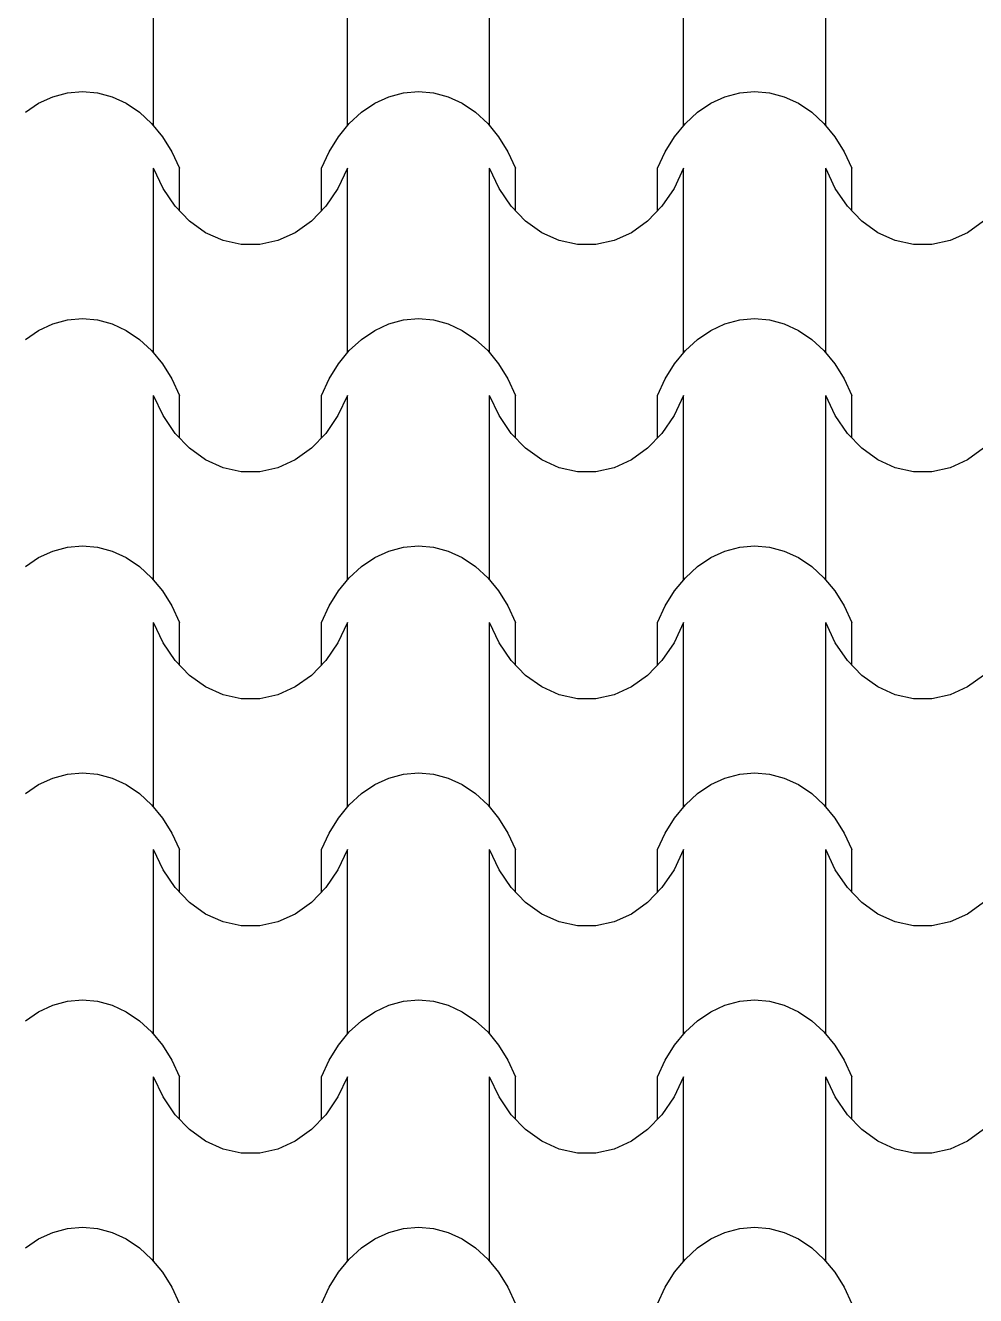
# Model space of a CAD drawing. Header units: millimetres. Extents: x 42452 to 2852333, y -419346 to 834876.
# Drawn here: x 2622489 to 2624399, y 668997 to 671549 of the extents above; entities that cross this region are included whole.
import ezdxf

# ---------------------------------------------------------------- set-up
doc = ezdxf.new("R2010")
doc.units = ezdxf.units.MM
doc.layers.add('memar', color=7, linetype='Continuous', lineweight=25)

msp = doc.modelspace()

# ---------------------------------------------------------------- linework, layer by layer
at = {"layer": 'memar', "color": 7, "linetype": 'Continuous', "lineweight": 25}
for p, q in [((2622746.43306, 671533.2711), (2622746.43306, 671718.34478)), ((2623136.46751, 671533.2711), (2623136.46751, 671718.34478)), ((2623421.99255, 671533.2711), (2623421.99255, 671718.34478)), ((2623812.02701, 671533.2711), (2623812.02701, 671718.34478)), ((2624097.55205, 671533.2711), (2624097.55205, 671718.34478)), ((2622746.43306, 671348.19741), (2622746.43306, 671533.2711)), ((2623136.46751, 671348.19741), (2623136.46751, 671533.2711)), ((2623421.99255, 671348.19741), (2623421.99255, 671533.2711)), ((2623812.02701, 671348.19741), (2623812.02701, 671533.2711)), ((2624097.55205, 671348.19741), (2624097.55205, 671533.2711)), ((2622515.67933, 671392.59247), (2622544.0554, 671405.68679)), ((2622544.0554, 671405.68679), (2622573.57446, 671413.64517)), ((2622573.57446, 671413.64517), (2622603.67054, 671416.31502)), ((2622603.67054, 671416.31502), (2622633.76662, 671413.64517)), ((2622633.76662, 671413.64517), (2622663.28568, 671405.68679)), ((2622663.28568, 671405.68679), (2622691.66174, 671392.59247)), ((2623191.23883, 671392.59247), (2623219.61489, 671405.68679)), ((2623219.61489, 671405.68679), (2623249.13395, 671413.64517)), ((2623249.13395, 671413.64517), (2623279.23003, 671416.31502)), ((2623279.23003, 671416.31502), (2623309.32612, 671413.64517)), ((2623309.32612, 671413.64517), (2623338.84517, 671405.68679)), ((2623338.84517, 671405.68679), (2623367.22124, 671392.59247)), ((2623866.79832, 671392.59247), (2623895.17439, 671405.68679)), ((2623895.17439, 671405.68679), (2623924.69344, 671413.64517)), ((2623924.69344, 671413.64517), (2623954.78953, 671416.31502)), ((2623954.78953, 671416.31502), (2623984.88561, 671413.64517)), ((2623984.88561, 671413.64517), (2624014.40467, 671405.68679)), ((2624014.40467, 671405.68679), (2624042.78073, 671392.59247)), ((2622488.99031, 671374.61328), (2622515.67933, 671392.59247)), ((2622691.66174, 671392.59247), (2622718.35077, 671374.61328)), ((2623164.5498, 671374.61328), (2623191.23883, 671392.59247)), ((2623367.22124, 671392.59247), (2623393.91026, 671374.61328)), ((2623840.1093, 671374.61328), (2623866.79832, 671392.59247)), ((2624042.78073, 671392.59247), (2624069.46976, 671374.61328)), ((2622718.35077, 671374.61328), (2622742.84105, 671352.09391)), ((2622742.84105, 671352.09391), (2622764.66304, 671325.46613)), ((2623118.23753, 671325.46613), (2623140.05952, 671352.09391)), ((2623140.05952, 671352.09391), (2623164.5498, 671374.61328)), ((2623393.91026, 671374.61328), (2623418.40055, 671352.09391)), ((2623418.40055, 671352.09391), (2623440.22253, 671325.46613)), ((2623793.79703, 671325.46613), (2623815.61902, 671352.09391)), ((2623815.61902, 671352.09391), (2623840.1093, 671374.61328)), ((2624069.46976, 671374.61328), (2624093.96004, 671352.09391)), ((2624093.96004, 671352.09391), (2624115.78203, 671325.46613)), ((2622764.66304, 671325.46613), (2622783.39835, 671295.24047)), ((2623099.50222, 671295.24047), (2623118.23753, 671325.46613)), ((2623440.22253, 671325.46613), (2623458.95784, 671295.24047)), ((2623775.06172, 671295.24047), (2623793.79703, 671325.46613)), ((2624115.78203, 671325.46613), (2624134.51734, 671295.24047)), ((2622783.39835, 671295.24047), (2622798.68777, 671261.99644)), ((2623084.21281, 671261.99644), (2623099.50222, 671295.24047)), ((2623458.95784, 671295.24047), (2623474.24726, 671261.99644)), ((2623759.7723, 671261.99644), (2623775.06172, 671295.24047)), ((2624134.51734, 671295.24047), (2624149.80676, 671261.99644)), ((2622746.43306, 671076.92276), (2622746.43306, 671261.99644)), ((2622765.75222, 671221.48724), (2622746.43306, 671261.99644)), ((2622798.68777, 671176.91245), (2622798.68777, 671261.99644)), ((2623084.21281, 671176.91245), (2623084.21281, 671261.99644)), ((2623136.46751, 671261.99644), (2623117.14835, 671221.48724)), ((2623136.46751, 671076.92276), (2623136.46751, 671261.99644)), ((2623421.99255, 671076.92276), (2623421.99255, 671261.99644)), ((2623441.31172, 671221.48724), (2623421.99255, 671261.99644)), ((2623474.24726, 671176.91245), (2623474.24726, 671261.99644)), ((2623759.7723, 671176.91245), (2623759.7723, 671261.99644)), ((2623812.02701, 671261.99644), (2623792.70784, 671221.48724)), ((2623812.02701, 671076.92276), (2623812.02701, 671261.99644)), ((2624097.55205, 671076.92276), (2624097.55205, 671261.99644)), ((2624116.87121, 671221.48724), (2624097.55205, 671261.99644)), ((2624149.80676, 671176.91245), (2624149.80676, 671261.99644)), ((2622790.16996, 671185.75731), (2622765.75222, 671221.48724)), ((2623117.14835, 671221.48724), (2623092.73062, 671185.75731)), ((2623465.72945, 671185.75731), (2623441.31172, 671221.48724)), ((2623792.70784, 671221.48724), (2623768.29011, 671185.75731)), ((2624141.28895, 671185.75731), (2624116.87121, 671221.48724)), ((2622818.97769, 671155.84348), (2622790.16996, 671185.75731)), ((2623092.73062, 671185.75731), (2623063.92289, 671155.84348)), ((2623494.53718, 671155.84348), (2623465.72945, 671185.75731)), ((2623768.29011, 671185.75731), (2623739.48238, 671155.84348)), ((2624170.09667, 671155.84348), (2624141.28895, 671185.75731)), ((2622851.33944, 671132.61384), (2622818.97769, 671155.84348)), ((2623063.92289, 671155.84348), (2623031.56113, 671132.61384)), ((2623526.89893, 671132.61384), (2623494.53718, 671155.84348)), ((2623739.48238, 671155.84348), (2623707.12063, 671132.61384)), ((2624202.45843, 671132.61384), (2624170.09667, 671155.84348)), ((2624415.04187, 671155.84348), (2624382.68012, 671132.61384)), ((2622886.31611, 671116.74246), (2622851.33944, 671132.61384)), ((2623031.56113, 671132.61384), (2622996.58446, 671116.74246)), ((2623561.87561, 671116.74246), (2623526.89893, 671132.61384)), ((2623707.12063, 671132.61384), (2623672.14395, 671116.74246)), ((2624237.4351, 671116.74246), (2624202.45843, 671132.61384)), ((2624382.68012, 671132.61384), (2624347.70345, 671116.74246)), ((2622922.89272, 671108.68994), (2622886.31611, 671116.74246)), ((2622941.45029, 671108.68994), (2622922.89272, 671108.68994)), ((2622960.00785, 671108.68994), (2622941.45029, 671108.68994)), ((2622996.58446, 671116.74246), (2622960.00785, 671108.68994)), ((2623598.45222, 671108.68994), (2623561.87561, 671116.74246)), ((2623617.00978, 671108.68994), (2623598.45222, 671108.68994)), ((2623635.56735, 671108.68994), (2623617.00978, 671108.68994)), ((2623672.14395, 671116.74246), (2623635.56735, 671108.68994)), ((2624274.01171, 671108.68994), (2624237.4351, 671116.74246)), ((2624292.56927, 671108.68994), (2624274.01171, 671108.68994)), ((2624311.12684, 671108.68994), (2624292.56927, 671108.68994)), ((2624347.70345, 671116.74246), (2624311.12684, 671108.68994)), ((2622746.43306, 670891.84907), (2622746.43306, 671076.92276)), ((2623136.46751, 670891.84907), (2623136.46751, 671076.92276)), ((2623421.99255, 670891.84907), (2623421.99255, 671076.92276)), ((2623812.02701, 670891.84907), (2623812.02701, 671076.92276)), ((2624097.55205, 670891.84907), (2624097.55205, 671076.92276)), ((2622515.67933, 670936.24414), (2622544.0554, 670949.33845)), ((2622544.0554, 670949.33845), (2622573.57446, 670957.29683)), ((2622573.57446, 670957.29683), (2622603.67054, 670959.96669)), ((2622603.67054, 670959.96669), (2622633.76662, 670957.29683)), ((2622633.76662, 670957.29683), (2622663.28568, 670949.33845)), ((2622663.28568, 670949.33845), (2622691.66174, 670936.24414)), ((2623191.23883, 670936.24414), (2623219.61489, 670949.33845)), ((2623219.61489, 670949.33845), (2623249.13395, 670957.29683)), ((2623249.13395, 670957.29683), (2623279.23003, 670959.96669)), ((2623279.23003, 670959.96669), (2623309.32612, 670957.29683)), ((2623309.32612, 670957.29683), (2623338.84517, 670949.33845)), ((2623338.84517, 670949.33845), (2623367.22124, 670936.24414)), ((2623866.79832, 670936.24414), (2623895.17439, 670949.33845)), ((2623895.17439, 670949.33845), (2623924.69344, 670957.29683)), ((2623924.69344, 670957.29683), (2623954.78953, 670959.96669)), ((2623954.78953, 670959.96669), (2623984.88561, 670957.29683)), ((2623984.88561, 670957.29683), (2624014.40467, 670949.33845)), ((2624014.40467, 670949.33845), (2624042.78073, 670936.24414)), ((2622488.99031, 670918.26494), (2622515.67933, 670936.24414)), ((2622691.66174, 670936.24414), (2622718.35077, 670918.26494)), ((2622718.35077, 670918.26494), (2622742.84105, 670895.74557)), ((2623140.05952, 670895.74557), (2623164.5498, 670918.26494)), ((2623164.5498, 670918.26494), (2623191.23883, 670936.24414)), ((2623367.22124, 670936.24414), (2623393.91026, 670918.26494)), ((2623393.91026, 670918.26494), (2623418.40055, 670895.74557)), ((2623815.61902, 670895.74557), (2623840.1093, 670918.26494)), ((2623840.1093, 670918.26494), (2623866.79832, 670936.24414)), ((2624042.78073, 670936.24414), (2624069.46976, 670918.26494)), ((2624069.46976, 670918.26494), (2624093.96004, 670895.74557)), ((2622742.84105, 670895.74557), (2622764.66304, 670869.11779)), ((2623118.23753, 670869.11779), (2623140.05952, 670895.74557)), ((2623418.40055, 670895.74557), (2623440.22253, 670869.11779)), ((2623793.79703, 670869.11779), (2623815.61902, 670895.74557)), ((2624093.96004, 670895.74557), (2624115.78203, 670869.11779)), ((2622764.66304, 670869.11779), (2622783.39835, 670838.89214)), ((2623099.50222, 670838.89214), (2623118.23753, 670869.11779)), ((2623440.22253, 670869.11779), (2623458.95784, 670838.89214)), ((2623775.06172, 670838.89214), (2623793.79703, 670869.11779)), ((2624115.78203, 670869.11779), (2624134.51734, 670838.89214)), ((2622783.39835, 670838.89214), (2622798.68777, 670805.64811)), ((2623084.21281, 670805.64811), (2623099.50222, 670838.89214)), ((2623458.95784, 670838.89214), (2623474.24726, 670805.64811)), ((2623759.7723, 670805.64811), (2623775.06172, 670838.89214)), ((2624134.51734, 670838.89214), (2624149.80676, 670805.64811)), ((2622746.43306, 670620.57442), (2622746.43306, 670805.64811)), ((2622765.75222, 670765.13891), (2622746.43306, 670805.64811)), ((2622798.68777, 670720.56411), (2622798.68777, 670805.64811)), ((2623084.21281, 670720.56411), (2623084.21281, 670805.64811)), ((2623136.46751, 670805.64811), (2623117.14835, 670765.13891)), ((2623136.46751, 670620.57442), (2623136.46751, 670805.64811)), ((2623421.99255, 670620.57442), (2623421.99255, 670805.64811)), ((2623441.31172, 670765.13891), (2623421.99255, 670805.64811)), ((2623474.24726, 670720.56411), (2623474.24726, 670805.64811)), ((2623759.7723, 670720.56411), (2623759.7723, 670805.64811)), ((2623812.02701, 670805.64811), (2623792.70784, 670765.13891)), ((2623812.02701, 670620.57442), (2623812.02701, 670805.64811)), ((2624097.55205, 670620.57442), (2624097.55205, 670805.64811)), ((2624116.87121, 670765.13891), (2624097.55205, 670805.64811)), ((2624149.80676, 670720.56411), (2624149.80676, 670805.64811)), ((2622790.16996, 670729.40897), (2622765.75222, 670765.13891)), ((2623117.14835, 670765.13891), (2623092.73062, 670729.40897)), ((2623465.72945, 670729.40897), (2623441.31172, 670765.13891)), ((2623792.70784, 670765.13891), (2623768.29011, 670729.40897)), ((2624141.28895, 670729.40897), (2624116.87121, 670765.13891)), ((2622818.97769, 670699.49515), (2622790.16996, 670729.40897)), ((2623092.73062, 670729.40897), (2623063.92289, 670699.49515)), ((2623494.53718, 670699.49515), (2623465.72945, 670729.40897)), ((2623768.29011, 670729.40897), (2623739.48238, 670699.49515)), ((2624170.09667, 670699.49515), (2624141.28895, 670729.40897)), ((2622851.33944, 670676.2655), (2622818.97769, 670699.49515)), ((2623063.92289, 670699.49515), (2623031.56113, 670676.2655)), ((2623526.89893, 670676.2655), (2623494.53718, 670699.49515)), ((2623739.48238, 670699.49515), (2623707.12063, 670676.2655)), ((2624202.45843, 670676.2655), (2624170.09667, 670699.49515)), ((2624415.04187, 670699.49515), (2624382.68012, 670676.2655)), ((2622886.31611, 670660.39413), (2622851.33944, 670676.2655)), ((2623031.56113, 670676.2655), (2622996.58446, 670660.39413)), ((2623561.87561, 670660.39413), (2623526.89893, 670676.2655)), ((2623707.12063, 670676.2655), (2623672.14395, 670660.39413)), ((2624237.4351, 670660.39413), (2624202.45843, 670676.2655)), ((2624382.68012, 670676.2655), (2624347.70345, 670660.39413)), ((2622922.89272, 670652.3416), (2622886.31611, 670660.39413)), ((2622941.45029, 670652.3416), (2622922.89272, 670652.3416)), ((2622960.00785, 670652.3416), (2622941.45029, 670652.3416)), ((2622996.58446, 670660.39413), (2622960.00785, 670652.3416)), ((2623598.45222, 670652.3416), (2623561.87561, 670660.39413)), ((2623617.00978, 670652.3416), (2623598.45222, 670652.3416)), ((2623635.56735, 670652.3416), (2623617.00978, 670652.3416)), ((2623672.14395, 670660.39413), (2623635.56735, 670652.3416)), ((2624274.01171, 670652.3416), (2624237.4351, 670660.39413)), ((2624292.56927, 670652.3416), (2624274.01171, 670652.3416)), ((2624311.12684, 670652.3416), (2624292.56927, 670652.3416)), ((2624347.70345, 670660.39413), (2624311.12684, 670652.3416)), ((2622746.43306, 670435.50073), (2622746.43306, 670620.57442)), ((2623136.46751, 670435.50073), (2623136.46751, 670620.57442)), ((2623421.99255, 670435.50073), (2623421.99255, 670620.57442)), ((2623812.02701, 670435.50073), (2623812.02701, 670620.57442)), ((2624097.55205, 670435.50073), (2624097.55205, 670620.57442)), ((2622515.67933, 670479.8958), (2622544.0554, 670492.99012)), ((2622544.0554, 670492.99012), (2622573.57446, 670500.94849)), ((2622573.57446, 670500.94849), (2622603.67054, 670503.61835)), ((2622603.67054, 670503.61835), (2622633.76662, 670500.94849)), ((2622633.76662, 670500.94849), (2622663.28568, 670492.99012)), ((2622663.28568, 670492.99012), (2622691.66174, 670479.8958)), ((2623191.23883, 670479.8958), (2623219.61489, 670492.99012)), ((2623219.61489, 670492.99012), (2623249.13395, 670500.94849)), ((2623249.13395, 670500.94849), (2623279.23003, 670503.61835)), ((2623279.23003, 670503.61835), (2623309.32612, 670500.94849)), ((2623309.32612, 670500.94849), (2623338.84517, 670492.99012)), ((2623338.84517, 670492.99012), (2623367.22124, 670479.8958)), ((2623866.79832, 670479.8958), (2623895.17439, 670492.99012)), ((2623895.17439, 670492.99012), (2623924.69344, 670500.94849)), ((2623924.69344, 670500.94849), (2623954.78953, 670503.61835)), ((2623954.78953, 670503.61835), (2623984.88561, 670500.94849)), ((2623984.88561, 670500.94849), (2624014.40467, 670492.99012)), ((2624014.40467, 670492.99012), (2624042.78073, 670479.8958)), ((2622488.99031, 670461.9166), (2622515.67933, 670479.8958)), ((2622691.66174, 670479.8958), (2622718.35077, 670461.9166)), ((2622718.35077, 670461.9166), (2622742.84105, 670439.39724)), ((2623140.05952, 670439.39724), (2623164.5498, 670461.9166)), ((2623164.5498, 670461.9166), (2623191.23883, 670479.8958)), ((2623367.22124, 670479.8958), (2623393.91026, 670461.9166)), ((2623393.91026, 670461.9166), (2623418.40055, 670439.39724)), ((2623815.61902, 670439.39724), (2623840.1093, 670461.9166)), ((2623840.1093, 670461.9166), (2623866.79832, 670479.8958)), ((2624042.78073, 670479.8958), (2624069.46976, 670461.9166)), ((2624069.46976, 670461.9166), (2624093.96004, 670439.39724)), ((2622742.84105, 670439.39724), (2622764.66304, 670412.76946)), ((2623118.23753, 670412.76946), (2623140.05952, 670439.39724)), ((2623418.40055, 670439.39724), (2623440.22253, 670412.76946)), ((2623793.79703, 670412.76946), (2623815.61902, 670439.39724)), ((2624093.96004, 670439.39724), (2624115.78203, 670412.76946)), ((2622764.66304, 670412.76946), (2622783.39835, 670382.5438)), ((2623099.50222, 670382.5438), (2623118.23753, 670412.76946)), ((2623440.22253, 670412.76946), (2623458.95784, 670382.5438)), ((2623775.06172, 670382.5438), (2623793.79703, 670412.76946)), ((2624115.78203, 670412.76946), (2624134.51734, 670382.5438)), ((2622783.39835, 670382.5438), (2622798.68777, 670349.29977)), ((2623084.21281, 670349.29977), (2623099.50222, 670382.5438)), ((2623458.95784, 670382.5438), (2623474.24726, 670349.29977)), ((2623759.7723, 670349.29977), (2623775.06172, 670382.5438)), ((2624134.51734, 670382.5438), (2624149.80676, 670349.29977)), ((2622746.43306, 670164.22608), (2622746.43306, 670349.29977)), ((2622765.75222, 670308.79057), (2622746.43306, 670349.29977)), ((2622798.68777, 670264.21578), (2622798.68777, 670349.29977)), ((2623084.21281, 670264.21578), (2623084.21281, 670349.29977)), ((2623136.46751, 670349.29977), (2623117.14835, 670308.79057)), ((2623136.46751, 670164.22608), (2623136.46751, 670349.29977)), ((2623421.99255, 670164.22608), (2623421.99255, 670349.29977)), ((2623441.31172, 670308.79057), (2623421.99255, 670349.29977)), ((2623474.24726, 670264.21578), (2623474.24726, 670349.29977)), ((2623759.7723, 670264.21578), (2623759.7723, 670349.29977)), ((2623812.02701, 670349.29977), (2623792.70784, 670308.79057)), ((2623812.02701, 670164.22608), (2623812.02701, 670349.29977)), ((2624097.55205, 670164.22608), (2624097.55205, 670349.29977)), ((2624116.87121, 670308.79057), (2624097.55205, 670349.29977)), ((2624149.80676, 670264.21578), (2624149.80676, 670349.29977)), ((2622790.16996, 670273.06063), (2622765.75222, 670308.79057)), ((2623117.14835, 670308.79057), (2623092.73062, 670273.06063)), ((2623465.72945, 670273.06063), (2623441.31172, 670308.79057)), ((2623792.70784, 670308.79057), (2623768.29011, 670273.06063)), ((2624141.28895, 670273.06063), (2624116.87121, 670308.79057)), ((2622818.97769, 670243.14681), (2622790.16996, 670273.06063)), ((2623092.73062, 670273.06063), (2623063.92289, 670243.14681)), ((2623494.53718, 670243.14681), (2623465.72945, 670273.06063)), ((2623768.29011, 670273.06063), (2623739.48238, 670243.14681)), ((2624170.09667, 670243.14681), (2624141.28895, 670273.06063)), ((2622851.33944, 670219.91716), (2622818.97769, 670243.14681)), ((2623063.92289, 670243.14681), (2623031.56113, 670219.91716)), ((2623526.89893, 670219.91716), (2623494.53718, 670243.14681)), ((2623739.48238, 670243.14681), (2623707.12063, 670219.91716)), ((2624202.45843, 670219.91716), (2624170.09667, 670243.14681)), ((2624415.04187, 670243.14681), (2624382.68012, 670219.91716)), ((2622886.31611, 670204.04579), (2622851.33944, 670219.91716)), ((2622922.89272, 670195.99327), (2622886.31611, 670204.04579)), ((2622996.58446, 670204.04579), (2622960.00785, 670195.99327)), ((2623031.56113, 670219.91716), (2622996.58446, 670204.04579)), ((2623561.87561, 670204.04579), (2623526.89893, 670219.91716)), ((2623598.45222, 670195.99327), (2623561.87561, 670204.04579)), ((2623672.14395, 670204.04579), (2623635.56735, 670195.99327)), ((2623707.12063, 670219.91716), (2623672.14395, 670204.04579)), ((2624237.4351, 670204.04579), (2624202.45843, 670219.91716)), ((2624274.01171, 670195.99327), (2624237.4351, 670204.04579)), ((2624347.70345, 670204.04579), (2624311.12684, 670195.99327)), ((2624382.68012, 670219.91716), (2624347.70345, 670204.04579)), ((2622941.45029, 670195.99327), (2622922.89272, 670195.99327)), ((2622960.00785, 670195.99327), (2622941.45029, 670195.99327)), ((2623617.00978, 670195.99327), (2623598.45222, 670195.99327)), ((2623635.56735, 670195.99327), (2623617.00978, 670195.99327)), ((2624292.56927, 670195.99327), (2624274.01171, 670195.99327)), ((2624311.12684, 670195.99327), (2624292.56927, 670195.99327)), ((2622746.43306, 669979.1524), (2622746.43306, 670164.22608)), ((2623136.46751, 669979.1524), (2623136.46751, 670164.22608)), ((2623421.99255, 669979.1524), (2623421.99255, 670164.22608)), ((2623812.02701, 669979.1524), (2623812.02701, 670164.22608)), ((2624097.55205, 669979.1524), (2624097.55205, 670164.22608)), ((2622515.67933, 670023.54746), (2622544.0554, 670036.64178)), ((2622544.0554, 670036.64178), (2622573.57446, 670044.60016)), ((2622573.57446, 670044.60016), (2622603.67054, 670047.27001)), ((2622603.67054, 670047.27001), (2622633.76662, 670044.60016)), ((2622633.76662, 670044.60016), (2622663.28568, 670036.64178)), ((2622663.28568, 670036.64178), (2622691.66174, 670023.54746)), ((2623191.23883, 670023.54746), (2623219.61489, 670036.64178)), ((2623219.61489, 670036.64178), (2623249.13395, 670044.60016)), ((2623249.13395, 670044.60016), (2623279.23003, 670047.27001)), ((2623279.23003, 670047.27001), (2623309.32612, 670044.60016)), ((2623309.32612, 670044.60016), (2623338.84517, 670036.64178)), ((2623338.84517, 670036.64178), (2623367.22124, 670023.54746)), ((2623866.79832, 670023.54746), (2623895.17439, 670036.64178)), ((2623895.17439, 670036.64178), (2623924.69344, 670044.60016)), ((2623924.69344, 670044.60016), (2623954.78953, 670047.27001)), ((2623954.78953, 670047.27001), (2623984.88561, 670044.60016)), ((2623984.88561, 670044.60016), (2624014.40467, 670036.64178)), ((2624014.40467, 670036.64178), (2624042.78073, 670023.54746)), ((2622488.99031, 670005.56827), (2622515.67933, 670023.54746)), ((2622691.66174, 670023.54746), (2622718.35077, 670005.56827)), ((2622718.35077, 670005.56827), (2622742.84105, 669983.0489)), ((2623140.05952, 669983.0489), (2623164.5498, 670005.56827)), ((2623164.5498, 670005.56827), (2623191.23883, 670023.54746)), ((2623367.22124, 670023.54746), (2623393.91026, 670005.56827)), ((2623393.91026, 670005.56827), (2623418.40055, 669983.0489)), ((2623815.61902, 669983.0489), (2623840.1093, 670005.56827)), ((2623840.1093, 670005.56827), (2623866.79832, 670023.54746)), ((2624042.78073, 670023.54746), (2624069.46976, 670005.56827)), ((2624069.46976, 670005.56827), (2624093.96004, 669983.0489)), ((2622742.84105, 669983.0489), (2622764.66304, 669956.42112)), ((2623118.23753, 669956.42112), (2623140.05952, 669983.0489)), ((2623418.40055, 669983.0489), (2623440.22253, 669956.42112)), ((2623793.79703, 669956.42112), (2623815.61902, 669983.0489)), ((2624093.96004, 669983.0489), (2624115.78203, 669956.42112)), ((2622764.66304, 669956.42112), (2622783.39835, 669926.19546)), ((2623099.50222, 669926.19546), (2623118.23753, 669956.42112)), ((2623440.22253, 669956.42112), (2623458.95784, 669926.19546)), ((2623775.06172, 669926.19546), (2623793.79703, 669956.42112)), ((2624115.78203, 669956.42112), (2624134.51734, 669926.19546)), ((2622783.39835, 669926.19546), (2622798.68777, 669892.95143)), ((2623084.21281, 669892.95143), (2623099.50222, 669926.19546)), ((2623458.95784, 669926.19546), (2623474.24726, 669892.95143)), ((2623759.7723, 669892.95143), (2623775.06172, 669926.19546)), ((2624134.51734, 669926.19546), (2624149.80676, 669892.95143)), ((2622746.43306, 669707.87775), (2622746.43306, 669892.95143)), ((2622765.75222, 669852.44223), (2622746.43306, 669892.95143)), ((2622798.68777, 669807.86744), (2622798.68777, 669892.95143)), ((2623084.21281, 669807.86744), (2623084.21281, 669892.95143)), ((2623136.46751, 669892.95143), (2623117.14835, 669852.44223)), ((2623136.46751, 669707.87775), (2623136.46751, 669892.95143)), ((2623421.99255, 669707.87775), (2623421.99255, 669892.95143)), ((2623441.31172, 669852.44223), (2623421.99255, 669892.95143)), ((2623474.24726, 669807.86744), (2623474.24726, 669892.95143)), ((2623759.7723, 669807.86744), (2623759.7723, 669892.95143)), ((2623812.02701, 669892.95143), (2623792.70784, 669852.44223)), ((2623812.02701, 669707.87775), (2623812.02701, 669892.95143)), ((2624097.55205, 669707.87775), (2624097.55205, 669892.95143)), ((2624116.87121, 669852.44223), (2624097.55205, 669892.95143)), ((2624149.80676, 669807.86744), (2624149.80676, 669892.95143)), ((2622790.16996, 669816.7123), (2622765.75222, 669852.44223)), ((2623117.14835, 669852.44223), (2623092.73062, 669816.7123)), ((2623465.72945, 669816.7123), (2623441.31172, 669852.44223)), ((2623792.70784, 669852.44223), (2623768.29011, 669816.7123)), ((2624141.28895, 669816.7123), (2624116.87121, 669852.44223)), ((2622818.97769, 669786.79847), (2622790.16996, 669816.7123)), ((2623092.73062, 669816.7123), (2623063.92289, 669786.79847)), ((2623494.53718, 669786.79847), (2623465.72945, 669816.7123)), ((2623768.29011, 669816.7123), (2623739.48238, 669786.79847)), ((2624170.09667, 669786.79847), (2624141.28895, 669816.7123)), ((2622851.33944, 669763.56882), (2622818.97769, 669786.79847)), ((2623063.92289, 669786.79847), (2623031.56113, 669763.56882)), ((2623526.89893, 669763.56882), (2623494.53718, 669786.79847)), ((2623739.48238, 669786.79847), (2623707.12063, 669763.56882)), ((2624202.45843, 669763.56882), (2624170.09667, 669786.79847)), ((2624415.04187, 669786.79847), (2624382.68012, 669763.56882)), ((2622886.31611, 669747.69745), (2622851.33944, 669763.56882)), ((2622922.89272, 669739.64493), (2622886.31611, 669747.69745)), ((2622996.58446, 669747.69745), (2622960.00785, 669739.64493)), ((2623031.56113, 669763.56882), (2622996.58446, 669747.69745)), ((2623561.87561, 669747.69745), (2623526.89893, 669763.56882)), ((2623598.45222, 669739.64493), (2623561.87561, 669747.69745)), ((2623672.14395, 669747.69745), (2623635.56735, 669739.64493)), ((2623707.12063, 669763.56882), (2623672.14395, 669747.69745)), ((2624237.4351, 669747.69745), (2624202.45843, 669763.56882)), ((2624274.01171, 669739.64493), (2624237.4351, 669747.69745)), ((2624347.70345, 669747.69745), (2624311.12684, 669739.64493)), ((2624382.68012, 669763.56882), (2624347.70345, 669747.69745)), ((2622941.45029, 669739.64493), (2622922.89272, 669739.64493)), ((2622960.00785, 669739.64493), (2622941.45029, 669739.64493)), ((2623617.00978, 669739.64493), (2623598.45222, 669739.64493)), ((2623635.56735, 669739.64493), (2623617.00978, 669739.64493)), ((2624292.56927, 669739.64493), (2624274.01171, 669739.64493)), ((2624311.12684, 669739.64493), (2624292.56927, 669739.64493)), ((2622746.43306, 669522.80406), (2622746.43306, 669707.87775)), ((2623136.46751, 669522.80406), (2623136.46751, 669707.87775)), ((2623421.99255, 669522.80406), (2623421.99255, 669707.87775)), ((2623812.02701, 669522.80406), (2623812.02701, 669707.87775)), ((2624097.55205, 669522.80406), (2624097.55205, 669707.87775)), ((2622573.57446, 669588.25182), (2622603.67054, 669590.92167)), ((2622603.67054, 669590.92167), (2622633.76662, 669588.25182)), ((2623249.13395, 669588.25182), (2623279.23003, 669590.92167)), ((2623279.23003, 669590.92167), (2623309.32612, 669588.25182)), ((2623924.69344, 669588.25182), (2623954.78953, 669590.92167)), ((2623954.78953, 669590.92167), (2623984.88561, 669588.25182)), ((2622488.99031, 669549.21993), (2622515.67933, 669567.19913)), ((2622515.67933, 669567.19913), (2622544.0554, 669580.29344)), ((2622544.0554, 669580.29344), (2622573.57446, 669588.25182)), ((2622633.76662, 669588.25182), (2622663.28568, 669580.29344)), ((2622663.28568, 669580.29344), (2622691.66174, 669567.19913)), ((2622691.66174, 669567.19913), (2622718.35077, 669549.21993)), ((2623164.5498, 669549.21993), (2623191.23883, 669567.19913)), ((2623191.23883, 669567.19913), (2623219.61489, 669580.29344)), ((2623219.61489, 669580.29344), (2623249.13395, 669588.25182)), ((2623309.32612, 669588.25182), (2623338.84517, 669580.29344)), ((2623338.84517, 669580.29344), (2623367.22124, 669567.19913)), ((2623367.22124, 669567.19913), (2623393.91026, 669549.21993)), ((2623840.1093, 669549.21993), (2623866.79832, 669567.19913)), ((2623866.79832, 669567.19913), (2623895.17439, 669580.29344)), ((2623895.17439, 669580.29344), (2623924.69344, 669588.25182)), ((2623984.88561, 669588.25182), (2624014.40467, 669580.29344)), ((2624014.40467, 669580.29344), (2624042.78073, 669567.19913)), ((2624042.78073, 669567.19913), (2624069.46976, 669549.21993)), ((2622718.35077, 669549.21993), (2622742.84105, 669526.70056)), ((2623140.05952, 669526.70056), (2623164.5498, 669549.21993)), ((2623393.91026, 669549.21993), (2623418.40055, 669526.70056)), ((2623815.61902, 669526.70056), (2623840.1093, 669549.21993)), ((2624069.46976, 669549.21993), (2624093.96004, 669526.70056)), ((2622742.84105, 669526.70056), (2622764.66304, 669500.07278)), ((2623118.23753, 669500.07278), (2623140.05952, 669526.70056)), ((2623418.40055, 669526.70056), (2623440.22253, 669500.07278)), ((2623793.79703, 669500.07278), (2623815.61902, 669526.70056)), ((2624093.96004, 669526.70056), (2624115.78203, 669500.07278)), ((2622764.66304, 669500.07278), (2622783.39835, 669469.84712)), ((2623099.50222, 669469.84712), (2623118.23753, 669500.07278)), ((2623440.22253, 669500.07278), (2623458.95784, 669469.84712)), ((2623775.06172, 669469.84712), (2623793.79703, 669500.07278)), ((2624115.78203, 669500.07278), (2624134.51734, 669469.84712)), ((2622783.39835, 669469.84712), (2622798.68777, 669436.6031)), ((2623084.21281, 669436.6031), (2623099.50222, 669469.84712)), ((2623458.95784, 669469.84712), (2623474.24726, 669436.6031)), ((2623759.7723, 669436.6031), (2623775.06172, 669469.84712)), ((2624134.51734, 669469.84712), (2624149.80676, 669436.6031)), ((2622746.43306, 669251.52941), (2622746.43306, 669436.6031)), ((2622765.75222, 669396.0939), (2622746.43306, 669436.6031)), ((2622798.68777, 669351.5191), (2622798.68777, 669436.6031)), ((2623084.21281, 669351.5191), (2623084.21281, 669436.6031)), ((2623136.46751, 669436.6031), (2623117.14835, 669396.0939)), ((2623136.46751, 669251.52941), (2623136.46751, 669436.6031)), ((2623421.99255, 669251.52941), (2623421.99255, 669436.6031)), ((2623441.31172, 669396.0939), (2623421.99255, 669436.6031)), ((2623474.24726, 669351.5191), (2623474.24726, 669436.6031)), ((2623759.7723, 669351.5191), (2623759.7723, 669436.6031)), ((2623812.02701, 669436.6031), (2623792.70784, 669396.0939)), ((2623812.02701, 669251.52941), (2623812.02701, 669436.6031)), ((2624097.55205, 669251.52941), (2624097.55205, 669436.6031)), ((2624116.87121, 669396.0939), (2624097.55205, 669436.6031)), ((2624149.80676, 669351.5191), (2624149.80676, 669436.6031)), ((2622790.16996, 669360.36396), (2622765.75222, 669396.0939)), ((2623117.14835, 669396.0939), (2623092.73062, 669360.36396)), ((2623465.72945, 669360.36396), (2623441.31172, 669396.0939)), ((2623792.70784, 669396.0939), (2623768.29011, 669360.36396)), ((2624141.28895, 669360.36396), (2624116.87121, 669396.0939)), ((2622818.97769, 669330.45013), (2622790.16996, 669360.36396)), ((2623092.73062, 669360.36396), (2623063.92289, 669330.45013)), ((2623494.53718, 669330.45013), (2623465.72945, 669360.36396)), ((2623768.29011, 669360.36396), (2623739.48238, 669330.45013)), ((2624170.09667, 669330.45013), (2624141.28895, 669360.36396)), ((2622851.33944, 669307.22049), (2622818.97769, 669330.45013)), ((2623063.92289, 669330.45013), (2623031.56113, 669307.22049)), ((2623526.89893, 669307.22049), (2623494.53718, 669330.45013)), ((2623739.48238, 669330.45013), (2623707.12063, 669307.22049)), ((2624202.45843, 669307.22049), (2624170.09667, 669330.45013)), ((2624415.04187, 669330.45013), (2624382.68012, 669307.22049)), ((2622886.31611, 669291.34912), (2622851.33944, 669307.22049)), ((2622922.89272, 669283.29659), (2622886.31611, 669291.34912)), ((2622996.58446, 669291.34912), (2622960.00785, 669283.29659)), ((2623031.56113, 669307.22049), (2622996.58446, 669291.34912)), ((2623561.87561, 669291.34912), (2623526.89893, 669307.22049)), ((2623598.45222, 669283.29659), (2623561.87561, 669291.34912)), ((2623672.14395, 669291.34912), (2623635.56735, 669283.29659)), ((2623707.12063, 669307.22049), (2623672.14395, 669291.34912)), ((2624237.4351, 669291.34912), (2624202.45843, 669307.22049)), ((2624274.01171, 669283.29659), (2624237.4351, 669291.34912)), ((2624347.70345, 669291.34912), (2624311.12684, 669283.29659)), ((2624382.68012, 669307.22049), (2624347.70345, 669291.34912)), ((2622941.45029, 669283.29659), (2622922.89272, 669283.29659)), ((2622960.00785, 669283.29659), (2622941.45029, 669283.29659)), ((2623617.00978, 669283.29659), (2623598.45222, 669283.29659)), ((2623635.56735, 669283.29659), (2623617.00978, 669283.29659)), ((2624292.56927, 669283.29659), (2624274.01171, 669283.29659)), ((2624311.12684, 669283.29659), (2624292.56927, 669283.29659)), ((2622746.43306, 669066.45572), (2622746.43306, 669251.52941)), ((2623136.46751, 669066.45572), (2623136.46751, 669251.52941)), ((2623421.99255, 669066.45572), (2623421.99255, 669251.52941)), ((2623812.02701, 669066.45572), (2623812.02701, 669251.52941)), ((2624097.55205, 669066.45572), (2624097.55205, 669251.52941)), ((2622544.0554, 669123.9451), (2622573.57446, 669131.90348)), ((2622573.57446, 669131.90348), (2622603.67054, 669134.57334)), ((2622603.67054, 669134.57334), (2622633.76662, 669131.90348)), ((2622633.76662, 669131.90348), (2622663.28568, 669123.9451)), ((2623219.61489, 669123.9451), (2623249.13395, 669131.90348)), ((2623249.13395, 669131.90348), (2623279.23003, 669134.57334)), ((2623279.23003, 669134.57334), (2623309.32612, 669131.90348)), ((2623309.32612, 669131.90348), (2623338.84517, 669123.9451)), ((2623895.17439, 669123.9451), (2623924.69344, 669131.90348)), ((2623924.69344, 669131.90348), (2623954.78953, 669134.57334)), ((2623954.78953, 669134.57334), (2623984.88561, 669131.90348)), ((2623984.88561, 669131.90348), (2624014.40467, 669123.9451)), ((2622488.99031, 669092.87159), (2622515.67933, 669110.85079)), ((2622515.67933, 669110.85079), (2622544.0554, 669123.9451)), ((2622663.28568, 669123.9451), (2622691.66174, 669110.85079)), ((2622691.66174, 669110.85079), (2622718.35077, 669092.87159)), ((2623164.5498, 669092.87159), (2623191.23883, 669110.85079)), ((2623191.23883, 669110.85079), (2623219.61489, 669123.9451)), ((2623338.84517, 669123.9451), (2623367.22124, 669110.85079)), ((2623367.22124, 669110.85079), (2623393.91026, 669092.87159)), ((2623840.1093, 669092.87159), (2623866.79832, 669110.85079)), ((2623866.79832, 669110.85079), (2623895.17439, 669123.9451)), ((2624014.40467, 669123.9451), (2624042.78073, 669110.85079)), ((2624042.78073, 669110.85079), (2624069.46976, 669092.87159)), ((2622718.35077, 669092.87159), (2622742.84105, 669070.35222)), ((2623140.05952, 669070.35222), (2623164.5498, 669092.87159)), ((2623393.91026, 669092.87159), (2623418.40055, 669070.35222)), ((2623815.61902, 669070.35222), (2623840.1093, 669092.87159)), ((2624069.46976, 669092.87159), (2624093.96004, 669070.35222)), ((2622742.84105, 669070.35222), (2622764.66304, 669043.72445)), ((2623118.23753, 669043.72445), (2623140.05952, 669070.35222)), ((2623418.40055, 669070.35222), (2623440.22253, 669043.72445)), ((2623793.79703, 669043.72445), (2623815.61902, 669070.35222)), ((2624093.96004, 669070.35222), (2624115.78203, 669043.72445)), ((2622764.66304, 669043.72445), (2622783.39835, 669013.49879)), ((2623099.50222, 669013.49879), (2623118.23753, 669043.72445)), ((2623440.22253, 669043.72445), (2623458.95784, 669013.49879)), ((2623775.06172, 669013.49879), (2623793.79703, 669043.72445)), ((2624115.78203, 669043.72445), (2624134.51734, 669013.49879)), ((2622783.39835, 669013.49879), (2622798.68777, 668980.25476)), ((2623084.21281, 668980.25476), (2623099.50222, 669013.49879)), ((2623458.95784, 669013.49879), (2623474.24726, 668980.25476)), ((2623759.7723, 668980.25476), (2623775.06172, 669013.49879)), ((2624134.51734, 669013.49879), (2624149.80676, 668980.25476))]:
    msp.add_line(p, q, dxfattribs=at)

doc.saveas('drawing.dxf')
